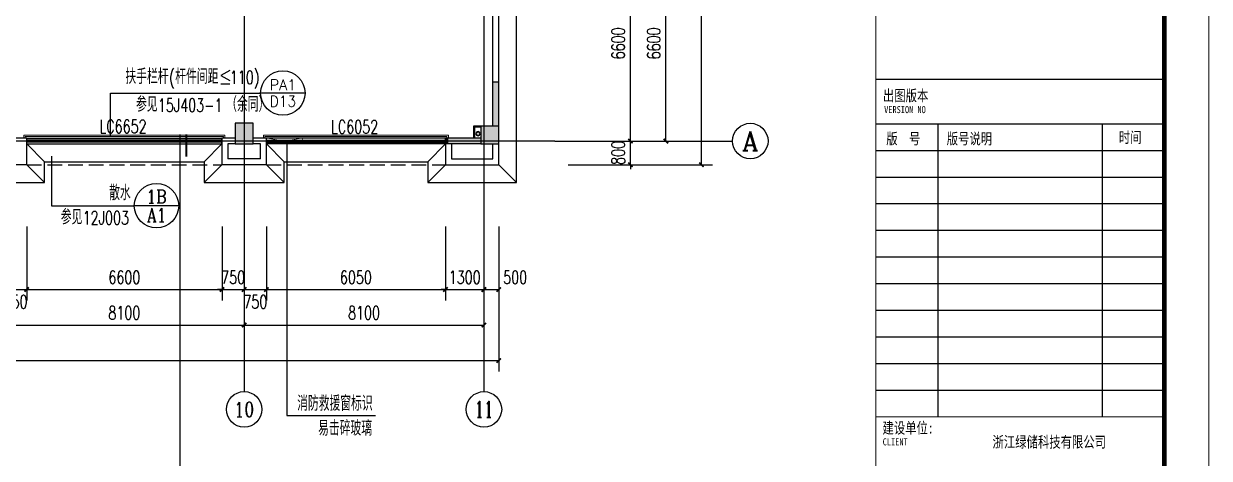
# Model space of a CAD drawing. Extents: x 1738711 to 2346805, y 1189731 to 2516152.
# Drawn here: x 1983942 to 2024002, y 1576204 to 1590890 of the extents above; entities that cross this region are included whole.
import ezdxf
from ezdxf.enums import TextEntityAlignment as Align

# ---------------------------------------------------------------- set-up
doc = ezdxf.new("R2010")
doc.units = 0
doc.header["$LTSCALE"] = 1000
doc.header["$MEASUREMENT"] = 0
doc.linetypes.add('DASH', pattern=[0.35, 0.25, -0.1])
doc.linetypes.add('复件 140224通州运河二期售楼部条件图_t3$0$X-ME SHAFT SH$0$X-B2$0$WATER_LINE', pattern=[0])
doc.layers.add('_0', color=7, linetype='Continuous', lineweight=25)
doc.layers.add('栏杆', color=6, linetype='Continuous', lineweight=15)
for name, color, linetype in [('_line1', 151, 'Continuous'), ('A-Detl-Thin', 1, 'Continuous'), ('AXIS', 3, 'Continuous'), ('AXIS_TEXT', 7, 'Continuous'), ('COLUMN', 9, 'Continuous'), ('DIM_IDEN', 3, 'Continuous'), ('DIM_LEAD', 3, 'Continuous'), ('DOTE', 1, 'Continuous'), ('PUB_DIM', 3, 'Continuous'), ('PUB_HATCH', 8, 'Continuous'), ('PUB_TEXT', 7, 'Continuous'), ('TK', 4, 'Continuous'), ('WALL', 40, 'Continuous'), ('WINDOW', 144, 'Continuous'), ('WINDOW_TEXT', 7, 'Continuous'), ('YS', 6, 'Continuous'), ('看线', 8, 'Continuous'), ('面层', 6, 'Continuous')]:
    doc.layers.add(name, color=color, linetype=linetype)
doc.styles.add('_TCH_AXIS', font='COMPLEX', dxfattribs={"bigfont": 'GBCBIG'})
doc.styles.add('_TCH_DIM', font='SIMPLEX', dxfattribs={"bigfont": 'GBCBIG'})
doc.styles.add('_TCH_DIM_T3', font='SIMPLEX', dxfattribs={"width": 0.705882, "bigfont": 'GBCBIG'})
doc.styles.add('_TCH_LABEL', font='COMPLEX', dxfattribs={"bigfont": 'GBCBIG'})
doc.styles.add('_TCH_WINDOW', font='SIMPLEX', dxfattribs={"height": 3.5, "bigfont": 'GBCBIG'})
doc.styles.add('COMPLEX', font='COMPLEX')
doc.styles.add('宋体', font='SIMSUN.TTF', dxfattribs={"width": 0.75})
doc.dimstyles.new('_TCH_ARCH&&150', dxfattribs={"dimtxt": 446.25, "dimasz": 150, "dimexe": 375, "dimexo": 450, "dimgap": 189.375, "dimtad": 1, "dimdec": 0, "dimzin": 0, "dimdsep": 46, "dimtxsty": '_TCH_DIM_T3', "dimblk": 'ARCHTICK', "dimcen": 0.09, "dimclrt": 7, "dimazin": 2, "dimtfac": 1, "dimtdec": 0, "dimtix": 1, "dimtmove": 2, "dimatfit": 3, "dimfxl": 1, "dimtolj": 1, "dimtzin": 0, "dimarcsym": 0})

# ---------------------------------------------------------------- blocks, each defined once
blk = doc.blocks.new('A$C68B42598')
at = {"layer": 'YS'}
for radius in [70, 60]:
    blk.add_circle((70, 70), radius, dxfattribs=at)
blk = doc.blocks.new('hreahaerheh')
at = {"layer": 'YS', "xscale": -1}
blk.add_blockref('A$C68B42598', (1989755, 1888439), dxfattribs=at)
blk = doc.blocks.new('jtrsjhtrh')
at = {"layer": 'A-Detl-Thin', "const_width": 20}
blk.add_lwpolyline([(397699, 368025), (397899, 368025), (397899, 366825), (397699, 366825)], close=True, dxfattribs=at)
for points in [[(397899, 366825), (397699, 368025)], [(397699, 366825), (397899, 368025)]]:
    blk.add_lwpolyline(points, dxfattribs=at)
blk = doc.blocks.new('hjashrtahreahe')
at = {"layer": 'TK', "color": 7}
for p, q in [((78001, 23200), (78001, 16600)), ((81701, 23200), (81701, 16600))]:
    blk.add_line(p, q, dxfattribs=at)
at = {"layer": 'TK', "color": 7, "const_width": 25}
for points in [[(0, 59400), (84100, 59400), (84100, 0), (0, 0)], [(76600, 24200), (83100, 24200), (83100, 16600), (76600, 16600)], [(76600, 16600), (83100, 16600), (83100, 11800), (76600, 11800)]]:
    blk.add_lwpolyline(points, close=True, dxfattribs=at)
at = {"layer": 'TK', "color": 3, "const_width": 100}
blk.add_lwpolyline([(2500, 1000), (2500, 58400), (83100, 58400), (83100, 1000)], close=True, dxfattribs=at)
at = {"layer": 'TK', "color": 7, "const_width": 25}
for points in [[(76600, 58400), (76600, 1000)], [(76600, 16600), (83100, 16600)]]:
    blk.add_lwpolyline(points, dxfattribs=at)
at = {"layer": 'TK', "color": 7}
for points in [[(76600, 23200), (83100, 23200)], [(76600, 22600), (83100, 22600)], [(76600, 22000), (83100, 22000)], [(76600, 21400), (83100, 21400)], [(76600, 20800), (83100, 20800)], [(76600, 20200), (83100, 20200)], [(76600, 19600), (83100, 19600)], [(76600, 19000), (83100, 19000)], [(76600, 18400), (83100, 18400)], [(76600, 17800), (83100, 17800)], [(76600, 17200), (83100, 17200)]]:
    blk.add_lwpolyline(points, dxfattribs=at)
at = {"layer": 'TK', "color": 7, "style": '宋体', "width": 0.75}
for s, height, p in [('出图版本', 250, (76761, 23712)), ('VERSION NO', 160, (76788, 23439)), ('版  号', 250, (76837, 22739)), ('版号说明', 250, (78198, 22739)), ('时间', 250, (82075, 22769)), ('建设单位:', 250, (76751, 16222)), ('CLIENT', 160, (76755, 15954))]:
    blk.add_text(s, height=height, dxfattribs=at).set_placement(p)
at = {"layer": 'TK', "style": '宋体', "width": 0.75}
for tag, height, p in [('项目负责人', 350, (6003, 57089)), ('专业负责人', 350, (6003, 56224)), ('设计人', 350, (6003, 55419)), ('版号1', 250, (77304, 22193)), ('时间1', 250, (82405, 22193)), ('版号2', 250, (77304, 21593)), ('时间2', 250, (82405, 21593)), ('版号3', 250, (77304, 20993)), ('时间3', 250, (82405, 20993)), ('建筑会签', 0.0001, (78978, 2403)), ('电气会签', 0.0001, (82128, 2403)), ('结构会签', 0.0001, (78978, 1803)), ('暖通会签', 0.0001, (82128, 1803)), ('给排水会签', 0.0001, (78978, 1250)), ('智能化会签', 0.0001, (82128, 1250))]:
    blk.add_attdef(tag, text='', height=height, dxfattribs=at).set_placement(p, align=Align.CENTER)
for tag, p in [('合作设计单位', (80816, 48986)), ('版号说明1', (79854, 22318)), ('版号说明2', (79854, 21718)), ('版号说明3', (79854, 21118)), ('浙江绿储科技有限公司', (80545, 16036)), ('百兆瓦级集中式熔盐储能关键', (80545, 14953)), ('设备研发及制造基地项目', (80545, 14603)), ('1#研发楼', (80545, 13636)), ('图名', (80545, 12436)), ('工程编号', (78978, 11461)), ('子项编号', (82128, 11461)), ('建筑', (78978, 10711)), ('图号', (82128, 10711)), ('施工图', (78978, 9961)), ('2023.03', (82128, 9961)), ('审定', (79353, 8461)), ('审核', (79353, 7711)), ('工程负责', (79353, 6961)), ('专业负责', (79353, 6211)), ('设计', (79353, 5461)), ('制图', (79353, 4711)), ('校对', (79353, 3961))]:
    blk.add_attdef(tag, text='', height=250, dxfattribs=at).set_placement(p, align=Align.MIDDLE_CENTER)
blk = doc.blocks.new('_ArchTick')
at = {"color": 0, "linetype": 'ByBlock', "const_width": 0.4}
blk.add_lwpolyline([(-0.5, -0.5), (0.5, 0.5)], dxfattribs=at)
blk = doc.blocks.new('*D2453')
at = {"layer": 'Defpoints', "color": 0, "transparency": 16777216}
for p in [(2002208, 1586925), (2004442, 1586925), (2002208, 1586125)]:
    blk.add_point(p, dxfattribs=at)
at = {"layer": 'PUB_DIM', "color": 0, "lineweight": -2, "transparency": 16777216}
for p, q in [((2002658, 1586925), (2004817, 1586925)), ((2004442, 1586925), (2004442, 1587075)), ((2004442, 1586125), (2004442, 1586925)), ((2002658, 1586125), (2004817, 1586125)), ((2004442, 1586125), (2004442, 1585975))]:
    blk.add_line(p, q, dxfattribs=at)
at = {"layer": 'PUB_DIM', "color": 0, "lineweight": -2, "transparency": 16777216, "xscale": 150, "yscale": 150, "zscale": 150}
for p, rotation in [((2004442, 1586925), 270), ((2004442, 1586125), 90)]:
    blk.add_blockref('_ArchTick', p, dxfattribs=dict(at, rotation=rotation))
at = {"layer": 'PUB_DIM', "color": 7, "transparency": 16777216, "insert": (2004029, 1586525), "char_height": 446.2, "attachment_point": 5, "rotation": 90, "style": '_TCH_DIM_T3'}
blk.add_mtext('\\A1;800', dxfattribs=at)
blk = doc.blocks.new('*D2454')
at = {"layer": 'Defpoints', "color": 0, "transparency": 16777216}
for p in [(2002208, 1593525), (2004442, 1593525), (2002208, 1586925)]:
    blk.add_point(p, dxfattribs=at)
at = {"layer": 'PUB_DIM', "color": 0, "lineweight": -2, "transparency": 16777216}
for p, q in [((2002658, 1593525), (2004817, 1593525)), ((2004442, 1586925), (2004442, 1593525)), ((2002658, 1586925), (2004817, 1586925))]:
    blk.add_line(p, q, dxfattribs=at)
at = {"layer": 'PUB_DIM', "color": 0, "lineweight": -2, "transparency": 16777216, "xscale": 150, "yscale": 150, "zscale": 150}
for p, rotation in [((2004442, 1593525), 90), ((2004442, 1586925), 270)]:
    blk.add_blockref('_ArchTick', p, dxfattribs=dict(at, rotation=rotation))
at = {"layer": 'PUB_DIM', "color": 7, "transparency": 16777216, "insert": (2004029, 1590225), "char_height": 446.2, "attachment_point": 5, "rotation": 90, "style": '_TCH_DIM_T3'}
blk.add_mtext('\\A1;6600', dxfattribs=at)
blk = doc.blocks.new('*D2493')
at = {"layer": 'Defpoints', "color": 0, "transparency": 16777216}
for p in [(1983292, 1584485), (1984042, 1584485), (1984042, 1581907)]:
    blk.add_point(p, dxfattribs=at)
at = {"layer": 'PUB_DIM', "color": 0, "lineweight": -2, "transparency": 16777216}
for p, q in [((1983292, 1584035), (1983292, 1581532)), ((1984042, 1584035), (1984042, 1581532)), ((1983292, 1581907), (1984042, 1581907))]:
    blk.add_line(p, q, dxfattribs=at)
at = {"layer": 'PUB_DIM', "color": 0, "lineweight": -2, "transparency": 16777216, "xscale": 150, "yscale": 150, "zscale": 150, "rotation": 180}
blk.add_blockref('_ArchTick', (1983292, 1581907), dxfattribs=at)
at = {"layer": 'PUB_DIM', "color": 0, "lineweight": -2, "transparency": 16777216, "xscale": 150, "yscale": 150, "zscale": 150}
blk.add_blockref('_ArchTick', (1984042, 1581907), dxfattribs=at)
at = {"layer": 'PUB_DIM', "color": 7, "transparency": 16777216, "insert": (1983667, 1581495), "char_height": 446.2, "attachment_point": 5, "style": '_TCH_DIM_T3'}
blk.add_mtext('\\A1;750', dxfattribs=at)
blk = doc.blocks.new('*D2494')
at = {"layer": 'Defpoints', "color": 0, "transparency": 16777216}
for p in [(1984042, 1584485), (1990642, 1584485), (1990642, 1581907)]:
    blk.add_point(p, dxfattribs=at)
at = {"layer": 'PUB_DIM', "color": 0, "lineweight": -2, "transparency": 16777216}
for p, q in [((1984042, 1584035), (1984042, 1581532)), ((1990642, 1584035), (1990642, 1581532)), ((1984042, 1581907), (1990642, 1581907))]:
    blk.add_line(p, q, dxfattribs=at)
at = {"layer": 'PUB_DIM', "color": 0, "lineweight": -2, "transparency": 16777216, "xscale": 150, "yscale": 150, "zscale": 150, "rotation": 180}
blk.add_blockref('_ArchTick', (1984042, 1581907), dxfattribs=at)
at = {"layer": 'PUB_DIM', "color": 0, "lineweight": -2, "transparency": 16777216, "xscale": 150, "yscale": 150, "zscale": 150}
blk.add_blockref('_ArchTick', (1990642, 1581907), dxfattribs=at)
at = {"layer": 'PUB_DIM', "color": 7, "transparency": 16777216, "insert": (1987342, 1582320), "char_height": 446.2, "attachment_point": 5, "style": '_TCH_DIM_T3'}
blk.add_mtext('\\A1;6600', dxfattribs=at)
blk = doc.blocks.new('*D2495')
at = {"layer": 'Defpoints', "color": 0, "transparency": 16777216}
for p in [(1990642, 1584485), (1991392, 1584485), (1991392, 1581907)]:
    blk.add_point(p, dxfattribs=at)
at = {"layer": 'PUB_DIM', "color": 0, "lineweight": -2, "transparency": 16777216}
for p, q in [((1990642, 1584035), (1990642, 1581532)), ((1991392, 1584035), (1991392, 1581532)), ((1990642, 1581907), (1990492, 1581907)), ((1990642, 1581907), (1991392, 1581907)), ((1991392, 1581907), (1991542, 1581907))]:
    blk.add_line(p, q, dxfattribs=at)
at = {"layer": 'PUB_DIM', "color": 0, "lineweight": -2, "transparency": 16777216, "xscale": 150, "yscale": 150, "zscale": 150}
blk.add_blockref('_ArchTick', (1990642, 1581907), dxfattribs=at)
at = {"layer": 'PUB_DIM', "color": 0, "lineweight": -2, "transparency": 16777216, "xscale": 150, "yscale": 150, "zscale": 150, "rotation": 180}
blk.add_blockref('_ArchTick', (1991392, 1581907), dxfattribs=at)
at = {"layer": 'PUB_DIM', "color": 7, "transparency": 16777216, "insert": (1991017, 1582320), "char_height": 446.2, "attachment_point": 5, "style": '_TCH_DIM_T3'}
blk.add_mtext('\\A1;750', dxfattribs=at)
blk = doc.blocks.new('*D2496')
at = {"layer": 'Defpoints', "color": 0, "transparency": 16777216}
for p in [(1991392, 1584485), (1992142, 1584485), (1992142, 1581907)]:
    blk.add_point(p, dxfattribs=at)
at = {"layer": 'PUB_DIM', "color": 0, "lineweight": -2, "transparency": 16777216}
for p, q in [((1991392, 1584035), (1991392, 1581532)), ((1992142, 1584035), (1992142, 1581532)), ((1991392, 1581907), (1992142, 1581907))]:
    blk.add_line(p, q, dxfattribs=at)
at = {"layer": 'PUB_DIM', "color": 0, "lineweight": -2, "transparency": 16777216, "xscale": 150, "yscale": 150, "zscale": 150, "rotation": 180}
blk.add_blockref('_ArchTick', (1991392, 1581907), dxfattribs=at)
at = {"layer": 'PUB_DIM', "color": 0, "lineweight": -2, "transparency": 16777216, "xscale": 150, "yscale": 150, "zscale": 150}
blk.add_blockref('_ArchTick', (1992142, 1581907), dxfattribs=at)
at = {"layer": 'PUB_DIM', "color": 7, "transparency": 16777216, "insert": (1991767, 1581495), "char_height": 446.2, "attachment_point": 5, "style": '_TCH_DIM_T3'}
blk.add_mtext('\\A1;750', dxfattribs=at)
blk = doc.blocks.new('*D2497')
at = {"layer": 'Defpoints', "color": 0, "transparency": 16777216}
for p in [(1992142, 1584485), (1998192, 1584485), (1998192, 1581907)]:
    blk.add_point(p, dxfattribs=at)
at = {"layer": 'PUB_DIM', "color": 0, "lineweight": -2, "transparency": 16777216}
for p, q in [((1992142, 1584035), (1992142, 1581532)), ((1998192, 1584035), (1998192, 1581532)), ((1992142, 1581907), (1998192, 1581907))]:
    blk.add_line(p, q, dxfattribs=at)
at = {"layer": 'PUB_DIM', "color": 0, "lineweight": -2, "transparency": 16777216, "xscale": 150, "yscale": 150, "zscale": 150, "rotation": 180}
blk.add_blockref('_ArchTick', (1992142, 1581907), dxfattribs=at)
at = {"layer": 'PUB_DIM', "color": 0, "lineweight": -2, "transparency": 16777216, "xscale": 150, "yscale": 150, "zscale": 150}
blk.add_blockref('_ArchTick', (1998192, 1581907), dxfattribs=at)
at = {"layer": 'PUB_DIM', "color": 7, "transparency": 16777216, "insert": (1995167, 1582320), "char_height": 446.2, "attachment_point": 5, "style": '_TCH_DIM_T3'}
blk.add_mtext('\\A1;6050', dxfattribs=at)
blk = doc.blocks.new('*D2498')
at = {"layer": 'Defpoints', "color": 0, "transparency": 16777216}
for p in [(1998192, 1584485), (1999492, 1584485), (1999492, 1581907)]:
    blk.add_point(p, dxfattribs=at)
at = {"layer": 'PUB_DIM', "color": 0, "lineweight": -2, "transparency": 16777216}
for p, q in [((1998192, 1584035), (1998192, 1581532)), ((1999492, 1584035), (1999492, 1581532)), ((1998192, 1581907), (1998042, 1581907)), ((1998192, 1581907), (1999492, 1581907)), ((1999492, 1581907), (1999642, 1581907))]:
    blk.add_line(p, q, dxfattribs=at)
at = {"layer": 'PUB_DIM', "color": 0, "lineweight": -2, "transparency": 16777216, "xscale": 150, "yscale": 150, "zscale": 150}
blk.add_blockref('_ArchTick', (1998192, 1581907), dxfattribs=at)
at = {"layer": 'PUB_DIM', "color": 0, "lineweight": -2, "transparency": 16777216, "xscale": 150, "yscale": 150, "zscale": 150, "rotation": 180}
blk.add_blockref('_ArchTick', (1999492, 1581907), dxfattribs=at)
at = {"layer": 'PUB_DIM', "color": 7, "transparency": 16777216, "insert": (1998842, 1582320), "char_height": 446.2, "attachment_point": 5, "style": '_TCH_DIM_T3'}
blk.add_mtext('\\A1;1300', dxfattribs=at)
blk = doc.blocks.new('*D2499')
at = {"layer": 'Defpoints', "color": 0, "transparency": 16777216}
for p in [(1999492, 1584485), (1999992, 1584485), (1999992, 1581907)]:
    blk.add_point(p, dxfattribs=at)
at = {"layer": 'PUB_DIM', "color": 0, "lineweight": -2, "transparency": 16777216}
for p, q in [((1999492, 1584035), (1999492, 1581532)), ((1999992, 1584035), (1999992, 1581532)), ((1999492, 1581907), (1999992, 1581907))]:
    blk.add_line(p, q, dxfattribs=at)
at = {"layer": 'PUB_DIM', "color": 0, "lineweight": -2, "transparency": 16777216, "xscale": 150, "yscale": 150, "zscale": 150, "rotation": 180}
blk.add_blockref('_ArchTick', (1999492, 1581907), dxfattribs=at)
at = {"layer": 'PUB_DIM', "color": 0, "lineweight": -2, "transparency": 16777216, "xscale": 150, "yscale": 150, "zscale": 150}
blk.add_blockref('_ArchTick', (1999992, 1581907), dxfattribs=at)
at = {"layer": 'PUB_DIM', "color": 7, "transparency": 16777216, "insert": (2000547, 1582320), "char_height": 446.2, "attachment_point": 5, "style": '_TCH_DIM_T3'}
blk.add_mtext('\\A1;500', dxfattribs=at)
blk = doc.blocks.new('*D2511')
at = {"layer": 'AXIS', "color": 0, "lineweight": -2, "transparency": 16777216}
for p, q in [((2002342, 1593525), (2006017, 1593525)), ((2005642, 1586925), (2005642, 1593525)), ((2002342, 1586925), (2006017, 1586925))]:
    blk.add_line(p, q, dxfattribs=at)
at = {"layer": 'Defpoints', "color": 0, "transparency": 16777216}
for p in [(2001892, 1593525), (2005642, 1593525), (2001892, 1586925)]:
    blk.add_point(p, dxfattribs=at)
at = {"layer": 'AXIS', "color": 0, "lineweight": -2, "transparency": 16777216, "xscale": 150, "yscale": 150, "zscale": 150}
for p, rotation in [((2005642, 1593525), 90), ((2005642, 1586925), 270)]:
    blk.add_blockref('_ArchTick', p, dxfattribs=dict(at, rotation=rotation))
at = {"layer": 'AXIS', "color": 7, "transparency": 16777216, "insert": (2005229, 1590225), "char_height": 446.2, "attachment_point": 5, "rotation": 90, "style": '_TCH_DIM_T3'}
blk.add_mtext('\\A1;6600', dxfattribs=at)
blk = doc.blocks.new('*D2515')
at = {"layer": 'AXIS', "color": 0, "lineweight": -2, "transparency": 16777216}
for p, q in [((2002342, 1610525), (2007217, 1610525)), ((2006842, 1586125), (2006842, 1610525)), ((2002342, 1586125), (2007217, 1586125))]:
    blk.add_line(p, q, dxfattribs=at)
at = {"layer": 'Defpoints', "color": 0, "transparency": 16777216}
for p in [(2001892, 1610525), (2006842, 1610525), (2001892, 1586125)]:
    blk.add_point(p, dxfattribs=at)
at = {"layer": 'AXIS', "color": 0, "lineweight": -2, "transparency": 16777216, "xscale": 150, "yscale": 150, "zscale": 150}
for p, rotation in [((2006842, 1610525), 90), ((2006842, 1586125), 270)]:
    blk.add_blockref('_ArchTick', p, dxfattribs=dict(at, rotation=rotation))
at = {"layer": 'AXIS', "color": 7, "transparency": 16777216, "insert": (2006429, 1598325), "char_height": 446.2, "attachment_point": 5, "rotation": 90, "style": '_TCH_DIM_T3'}
blk.add_mtext('\\A1;24400', dxfattribs=at)
blk = doc.blocks.new('*D2530')
at = {"layer": 'AXIS', "color": 0, "lineweight": -2, "transparency": 16777216}
for p, q in [((1983292, 1584007), (1983292, 1580332)), ((1991392, 1584007), (1991392, 1580332)), ((1983292, 1580707), (1991392, 1580707))]:
    blk.add_line(p, q, dxfattribs=at)
at = {"layer": 'Defpoints', "color": 0, "transparency": 16777216}
for p in [(1983292, 1584457), (1991392, 1584457), (1991392, 1580707)]:
    blk.add_point(p, dxfattribs=at)
at = {"layer": 'AXIS', "color": 0, "lineweight": -2, "transparency": 16777216, "xscale": 150, "yscale": 150, "zscale": 150, "rotation": 180}
blk.add_blockref('_ArchTick', (1983292, 1580707), dxfattribs=at)
at = {"layer": 'AXIS', "color": 0, "lineweight": -2, "transparency": 16777216, "xscale": 150, "yscale": 150, "zscale": 150}
blk.add_blockref('_ArchTick', (1991392, 1580707), dxfattribs=at)
at = {"layer": 'AXIS', "color": 7, "transparency": 16777216, "insert": (1987342, 1581120), "char_height": 446.2, "attachment_point": 5, "style": '_TCH_DIM_T3'}
blk.add_mtext('\\A1;8100', dxfattribs=at)
blk = doc.blocks.new('*D2531')
at = {"layer": 'AXIS', "color": 0, "lineweight": -2, "transparency": 16777216}
for p, q in [((1991392, 1584007), (1991392, 1580332)), ((1999492, 1584007), (1999492, 1580332)), ((1991392, 1580707), (1999492, 1580707))]:
    blk.add_line(p, q, dxfattribs=at)
at = {"layer": 'Defpoints', "color": 0, "transparency": 16777216}
for p in [(1991392, 1584457), (1999492, 1584457), (1999492, 1580707)]:
    blk.add_point(p, dxfattribs=at)
at = {"layer": 'AXIS', "color": 0, "lineweight": -2, "transparency": 16777216, "xscale": 150, "yscale": 150, "zscale": 150, "rotation": 180}
blk.add_blockref('_ArchTick', (1991392, 1580707), dxfattribs=at)
at = {"layer": 'AXIS', "color": 0, "lineweight": -2, "transparency": 16777216, "xscale": 150, "yscale": 150, "zscale": 150}
blk.add_blockref('_ArchTick', (1999492, 1580707), dxfattribs=at)
at = {"layer": 'AXIS', "color": 7, "transparency": 16777216, "insert": (1995442, 1581120), "char_height": 446.2, "attachment_point": 5, "style": '_TCH_DIM_T3'}
blk.add_mtext('\\A1;8100', dxfattribs=at)
blk = doc.blocks.new('*D2532')
at = {"layer": 'AXIS', "color": 0, "lineweight": -2, "transparency": 16777216}
for p, q in [((1921292, 1584007), (1921292, 1579132)), ((1999992, 1584007), (1999992, 1579132)), ((1921292, 1579507), (1999992, 1579507))]:
    blk.add_line(p, q, dxfattribs=at)
at = {"layer": 'Defpoints', "color": 0, "transparency": 16777216}
for p in [(1921292, 1584457), (1999992, 1584457), (1999992, 1579507)]:
    blk.add_point(p, dxfattribs=at)
at = {"layer": 'AXIS', "color": 0, "lineweight": -2, "transparency": 16777216, "xscale": 150, "yscale": 150, "zscale": 150, "rotation": 180}
blk.add_blockref('_ArchTick', (1921292, 1579507), dxfattribs=at)
at = {"layer": 'AXIS', "color": 0, "lineweight": -2, "transparency": 16777216, "xscale": 150, "yscale": 150, "zscale": 150}
blk.add_blockref('_ArchTick', (1999992, 1579507), dxfattribs=at)
at = {"layer": 'AXIS', "color": 7, "transparency": 16777216, "insert": (1960642, 1579920), "char_height": 446.2, "attachment_point": 5, "style": '_TCH_DIM_T3'}
blk.add_mtext('\\A1;78700', dxfattribs=at)
blk = doc.blocks.new('_FZH')
blk.add_lwpolyline([(-0.5, -0.5), (0.5, -0.5), (0.5, 0.5), (-0.5, 0.5)], close=True)
at = {"layer": 'PUB_HATCH'}
blk.add_solid([(-0.5, -0.5), (0.5, -0.5), (-0.5, 0.5), (0.5, 0.5)], dxfattribs=at)
blk = doc.blocks.new('$TCHSYS$WIN2D')
for p, q in [((-0.5, 0.5), (0.5, 0.5)), ((-0.5, 0.5), (-0.5, -0.5)), ((0.5, 0.5), (0.5, -0.5)), ((0.5, 0.1667), (-0.5, 0.1667)), ((0.5, -0.1667), (-0.5, -0.1667)), ((-0.5, -0.5), (0.5, -0.5))]:
    blk.add_line(p, q)
blk = doc.blocks.new('_AXISO')
blk.add_circle((0, 0), 0.5)
at = {"layer": 'AXIS_TEXT', "style": 'COMPLEX', "width": 1.041667}
blk.add_attdef('A', text='', height=0.56, dxfattribs=at).set_placement((-0.25, -0.28), (0.25, -0.28), align=Align.FIT)

msp = doc.modelspace()

# ---------------------------------------------------------------- hatches: boundary and pattern name
at = {"layer": 'PUB_HATCH', "linetype": '复件 140224通州运河二期售楼部条件图_t3$0$X-ME SHAFT SH$0$X-B2$0$WATER_LINE'}
for points in [[(1999791.9, 1587425.4), (1999991.9, 1587425.4), (1999991.9, 1586925.4), (1999991.9, 1588925.4), (1999791.9, 1588925.4)], [(1998291.9, 1586825.4), (1998291.9, 1587025.4), (1998191.9, 1587025.4), (1998191.9, 1586825.4)], [(1999391.9, 1586825.4), (1999391.9, 1587025.4), (1998291.9, 1587025.4), (1998291.9, 1586825.4)]]:
    msp.add_hatch(color=256, dxfattribs=at).paths.add_polyline_path(points)

# ---------------------------------------------------------------- linework, layer by layer
at = {"layer": '_line1'}
for p, q in [((1984641.9, 1586225.4), (1984041.9, 1586825.4)), ((1990041.9, 1586225.4), (1990641.9, 1586825.4)), ((1992741.9, 1586225.4), (1992141.9, 1586825.4)), ((1997591.9, 1586225.4), (1998191.9, 1586825.4)), ((1984641.9, 1585525.4), (1984041.9, 1586125.4)), ((1990041.9, 1585525.4), (1990641.9, 1586125.4)), ((1992741.9, 1585525.4), (1992141.9, 1586125.4)), ((1997591.9, 1585525.4), (1998191.9, 1586125.4)), ((2000591.9, 1585525.4), (1999991.9, 1586125.4))]:
    msp.add_line(p, q, dxfattribs=at)
msp.add_lwpolyline([(1975491.9, 1586225.4), (1976791.9, 1586225.4), (1976791.9, 1585825.4), (1978991.9, 1585825.4), (1978991.9, 1586225.4), (1981941.9, 1586225.4), (1981941.9, 1585525.4), (1984641.9, 1585525.4), (1984641.9, 1586225.4), (1990041.9, 1586225.4), (1990041.9, 1585525.4), (1992741.9, 1585525.4), (1992741.9, 1586225.4), (1997591.9, 1586225.4), (1997591.9, 1585525.4), (2000591.9, 1585525.4), (2000591.9, 1595525.4)], dxfattribs=at)
at = {"layer": 'AXIS'}
for p, q in [((2001891.9, 1586925.4), (2007891.9, 1586925.4)), ((1991391.9, 1584457.1), (1991391.9, 1578457.1)), ((1999491.9, 1584457.1), (1999491.9, 1578457.1))]:
    msp.add_line(p, q, dxfattribs=at)
at = {"layer": 'DIM_IDEN'}
for p, q in [((1986873.3, 1588547.8), (1991948.4, 1588547.8)), ((1986873.3, 1587103.3), (1986873.3, 1588547.8)), ((1993448.4, 1588547.8), (1991948.4, 1588547.8)), ((1989212.9, 1587147.2), (1989212.9, 1574834.1)), ((1984884.3, 1586410.3), (1984884.3, 1584739.7)), ((1984884.3, 1584739.7), (1987679.5, 1584739.7)), ((1989179.5, 1584739.7), (1987679.5, 1584739.7))]:
    msp.add_line(p, q, dxfattribs=at)
at = {"layer": 'DIM_IDEN', "const_width": 75}
msp.add_lwpolyline([(1989437.9, 1587147.2), (1989437.9, 1586397.2)], dxfattribs=at)
at = {"layer": 'DIM_IDEN'}
for points in [[(1986873.3, 1587103.3, 1), (1986873.3, 1587103.3, 1)], [(1984884.3, 1586410.3, 1), (1984884.3, 1586410.3, 1)]]:
    msp.add_lwpolyline(points, format="xyb", close=True, dxfattribs=at)
for centre in [(1992698.4, 1588547.8), (1988429.5, 1584739.7)]:
    msp.add_circle(centre, 750, dxfattribs=at)
at = {"layer": 'DIM_LEAD'}
for p, q in [((1992834.3, 1586930.4), (1992834.3, 1577651.7)), ((1992834.3, 1577651.7), (1995829.4, 1577651.7))]:
    msp.add_line(p, q, dxfattribs=at)
at = {"layer": 'DOTE'}
for p, q in [((1991391.9, 1622149.3), (1991391.9, 1584457.1)), ((1999491.9, 1622149.3), (1999491.9, 1584457.1)), ((2001891.9, 1586925.4), (1919991.9, 1586925.4))]:
    msp.add_line(p, q, dxfattribs=at)
at = {"layer": 'WALL', "linetype": '复件 140224通州运河二期售楼部条件图_t3$0$X-ME SHAFT SH$0$X-B2$0$WATER_LINE'}
for p, q in [((1999791.9, 1588925.4), (1999791.9, 1593225.4)), ((1999991.9, 1588925.4), (1999991.9, 1593525.4)), ((1999791.9, 1587425.4), (1999791.9, 1588925.4)), ((1999791.9, 1588925.4), (1999991.9, 1588925.4)), ((1999991.9, 1587425.4), (1999991.9, 1588925.4)), ((1983941.9, 1587025.4), (1983591.9, 1587025.4)), ((1984041.9, 1587025.4), (1983941.9, 1587025.4)), ((1984041.9, 1586825.4), (1984041.9, 1587025.4)), ((1984041.9, 1586125.4), (1984041.9, 1586825.4)), ((1990741.9, 1587025.4), (1990641.9, 1587025.4)), ((1990641.9, 1587025.4), (1990641.9, 1586825.4)), ((1990641.9, 1586825.4), (1990641.9, 1586125.4)), ((1991091.9, 1587025.4), (1990741.9, 1587025.4)), ((1991091.9, 1586825.4), (1990841.9, 1586825.4)), ((1990841.9, 1586825.4), (1990841.9, 1586325.4)), ((1992041.9, 1587025.4), (1991691.9, 1587025.4)), ((1991941.9, 1586825.4), (1991691.9, 1586825.4)), ((1991941.9, 1586325.4), (1991941.9, 1586825.4)), ((1992141.9, 1587025.4), (1992041.9, 1587025.4)), ((1992141.9, 1586825.4), (1992141.9, 1587025.4)), ((1992141.9, 1586125.4), (1992141.9, 1586825.4)), ((1998191.9, 1587025.4), (1998191.9, 1586825.4)), ((1998291.9, 1587025.4), (1998191.9, 1587025.4)), ((1998191.9, 1586825.4), (1998191.9, 1587025.4)), ((1998191.9, 1586825.4), (1998191.9, 1586125.4)), ((1998291.9, 1586825.4), (1998191.9, 1586825.4)), ((1999391.9, 1587025.4), (1998291.9, 1587025.4)), ((1999391.9, 1586825.4), (1998291.9, 1586825.4)), ((1998391.9, 1586825.4), (1998391.9, 1586325.4)), ((1999791.9, 1586325.4), (1999791.9, 1586825.4)), ((1999991.9, 1586125.4), (1999991.9, 1586925.4)), ((1984041.9, 1586125.4), (1982541.9, 1586125.4)), ((1992141.9, 1586125.4), (1990641.9, 1586125.4)), ((1991941.9, 1586325.4), (1990841.9, 1586325.4)), ((1998191.9, 1586125.4), (1999991.9, 1586125.4)), ((1998391.9, 1586325.4), (1999791.9, 1586325.4))]:
    msp.add_line(p, q, dxfattribs=at)
at = {"layer": '栏杆'}
for points in [[(1983941.9, 1587025.4), (1983941.9, 1587125.4), (1990741.9, 1587125.4), (1990741.9, 1587025.4)], [(1983991.9, 1587025.4), (1983991.9, 1587075.4), (1990691.9, 1587075.4), (1990691.9, 1587025.4)], [(1992041.9, 1587025.4), (1992041.9, 1587125.4), (1998291.9, 1587125.4), (1998291.9, 1587025.4)], [(1992091.9, 1587025.4), (1992091.9, 1587075.4), (1998241.9, 1587075.4), (1998241.9, 1587025.4)]]:
    msp.add_lwpolyline(points, dxfattribs=at)
at = {"layer": '看线', "linetype": 'DASH', "ltscale": 2}
for p, q in [((1984041.9, 1586125.4), (1990641.9, 1586125.4)), ((1992141.9, 1586125.4), (1998191.9, 1586125.4))]:
    msp.add_line(p, q, dxfattribs=at)
at = {"layer": '面层', "color": 144}
for points in [[(1999391.9, 1587425.4), (1999141.9, 1587425.4), (1999141.9, 1587025.4)], [(1999391.9, 1587395.4), (1999171.9, 1587395.4), (1999171.9, 1587025.4)]]:
    msp.add_lwpolyline(points, dxfattribs=at)

# ---------------------------------------------------------------- block references
ref = msp.add_blockref('hjashrtahreahe', (1897833.1, 1552709.1), dxfattribs=dict(xscale=1.5, yscale=1.5, zscale=1.5))
ref.add_attrib('建设单位_001', '浙江绿储科技有限公司', (2016677.3, 1576568.1), dxfattribs={"layer": 'TK', "height": 375, "style": '宋体', "width": 0.75})
at = {"rotation": 90}
msp.add_blockref('jtrsjhtrh', (2360177.4, 1189126.6), dxfattribs=at)
at = {"layer": '_0'}
msp.add_blockref('hreahaerheh', (9607.3, -301333.7), dxfattribs=at)
at = {"layer": 'AXIS'}
ref = msp.add_blockref('_AXISO', (2008491.9, 1586925.4), dxfattribs=dict(at, xscale=1200, yscale=1200, zscale=1200))
ref.add_attrib('A', 'A', dxfattribs={"layer": 'AXIS_TEXT', "ltscale": 0.5, "height": 637.8, "style": '_TCH_AXIS'}).set_placement((2008218.6, 1586606.5), (2008765.2, 1586606.5), align=Align.FIT)
ref = msp.add_blockref('_AXISO', (1991391.9, 1577857.1), dxfattribs=dict(at, xscale=1200, yscale=1200, zscale=1200))
ref.add_attrib('A', '10', dxfattribs={"layer": 'AXIS_TEXT', "ltscale": 0.5, "height": 492.67, "style": '_TCH_AXIS'}).set_placement((1991051.7, 1577610.7), (1991732.1, 1577610.7), align=Align.FIT)
ref = msp.add_blockref('_AXISO', (1999491.9, 1577857.1), dxfattribs=dict(at, xscale=1200, yscale=1200, zscale=1200))
ref.add_attrib('A', '11', dxfattribs={"layer": 'AXIS_TEXT', "ltscale": 0.5, "height": 553.14, "style": '_TCH_AXIS'}).set_placement((1999175.8, 1577580.5), (1999808, 1577580.5), align=Align.FIT)
at = {"layer": 'COLUMN', "linetype": '复件 140224通州运河二期售楼部条件图_t3$0$X-ME SHAFT SH$0$X-B2$0$WATER_LINE', "xscale": 600}
for p, yscale, zscale in [((1991391.9, 1587175.4), 700.0000004211906, 700.0000004211906), ((1999691.9, 1587125.4), 600, 600)]:
    msp.add_blockref('_FZH', p, dxfattribs=dict(at, yscale=yscale, zscale=zscale))
at = {"layer": 'WINDOW', "linetype": '复件 140224通州运河二期售楼部条件图_t3$0$X-ME SHAFT SH$0$X-B2$0$WATER_LINE'}
ref = msp.add_blockref('$TCHSYS$WIN2D', (1987341.9, 1586925.4), dxfattribs=dict(at, xscale=-6600, yscale=200, zscale=-6600, rotation=179.9999999999882))
ref.add_attrib('A', 'LC6652', (1986501.9, 1587193), dxfattribs={"layer": 'WINDOW_TEXT', "linetype": '复件 140224通州运河二期售楼部条件图_t3$0$X-ME SHAFT SH$0$X-B2$0$WATER_LINE', "ltscale": 0.5, "height": 446.25, "rotation": 360, "style": '_TCH_WINDOW', "width": 0.705882})
ref = msp.add_blockref('$TCHSYS$WIN2D', (1995166.9, 1586925.4), dxfattribs=dict(at, xscale=6050, yscale=200, zscale=6050, rotation=180))
ref.add_attrib('A', 'LC6052', (1994326.9, 1587180), dxfattribs={"layer": 'WINDOW_TEXT', "linetype": '复件 140224通州运河二期售楼部条件图_t3$0$X-ME SHAFT SH$0$X-B2$0$WATER_LINE', "ltscale": 0.5, "height": 446.25, "style": '_TCH_WINDOW', "width": 0.705882})

# ---------------------------------------------------------------- texts
at = {"layer": 'PUB_TEXT', "color": 7, "style": '_TCH_DIM'}
for s, p in [('扶手栏杆', (1987378.3, 1588854)), ('杆件间距≤', (1989062.8, 1588854)), ('参见', (1987736, 1587915.5)), ('（余同）', (1990783.2, 1587915.5)), ('散水', (1986829.4, 1584925.2)), ('参见', (1985194.7, 1584107.5)), ('消防救援窗标识', (1993181, 1577809.2)), ('易击碎玻璃', (1993890.3, 1576969.2))]:
    msp.add_text(s, height=506.38, dxfattribs=at).set_placement(p)
at = {"layer": 'PUB_TEXT', "color": 7, "style": '_TCH_DIM', "width": 0.705882}
for s, height, p in [('(', 446.2, (1988852.8, 1588854)), ('110)', 446.25, (1990905.9, 1588854)), ('15J403-1', 446.25, (1988473.2, 1587915.5)), ('12J003', 446.25, (1985932, 1584107.5))]:
    msp.add_text(s, height=height, dxfattribs=at).set_placement(p)
at = {"layer": 'PUB_TEXT', "color": 7, "style": '_TCH_LABEL'}
for s, height, p, p2 in [('PA1', 362.28, (1992249.9, 1588643.3), (1993146.9, 1588643.3)), ('D13', 366.2, (1992253.7, 1588086.5), (1993143.1, 1588086.5)), ('1B', 448.4, (1988087.8, 1584827.4), (1988771.1, 1584827.4)), ('A1', 457.47, (1988102.7, 1584195.2), (1988756.2, 1584195.2))]:
    msp.add_text(s, height=height, dxfattribs=at).set_placement(p, p2, align=Align.FIT)

# ---------------------------------------------------------------- dimensions: what is measured, and where the dimension line sits
at = {"layer": 'AXIS'}
for p1, p2, distance, picture, middle in [((2001891.9, 1586125.4), (2001891.9, 1610525.4), -4950, '*D2515', (2006429.4, 1598325.4)), ((2001891.9, 1586925.4), (2001891.9, 1593525.4), -3750, '*D2511', (2005229.4, 1590225.4)), ((1921292.2, 1584457.1), (1999991.9, 1584457.1), -4950, '*D2532', (1960642.1, 1579919.6)), ((1983291.9, 1584457.1), (1991391.9, 1584457.1), -3750, '*D2530', (1987341.9, 1581119.6)), ((1991391.9, 1584457.1), (1999491.9, 1584457.1), -3750, '*D2531', (1995441.9, 1581119.6))]:
    dim = msp.add_aligned_dim(p1=p1, p2=p2, distance=distance, dimstyle='_TCH_ARCH&&150', dxfattribs=at)
    dim.commit()
    dim.dimension.update_dxf_attribs({"geometry": picture, "text_midpoint": middle})
at = {"layer": 'PUB_DIM'}
for p1, p2, distance, picture, middle in [((2002207.7, 1586925.4), (2002207.7, 1593525.4), -2234.2, '*D2454', (2004029.4, 1590225.4)), ((2002207.7, 1586125.4), (2002207.7, 1586925.4), -2234.2, '*D2453', (2004029.4, 1586525.4)), ((1984041.9, 1584485.2), (1990641.9, 1584485.2), -2578.1, '*D2494', (1987341.9, 1582319.6)), ((1990641.9, 1584485.2), (1991391.9, 1584485.2), -2578.1, '*D2495', (1991016.9, 1582319.6)), ((1992141.9, 1584485.2), (1998191.9, 1584485.2), -2578.1, '*D2497', (1995166.9, 1582319.6)), ((1998191.9, 1584485.2), (1999491.9, 1584485.2), -2578.1, '*D2498', (1998841.9, 1582319.6))]:
    dim = msp.add_aligned_dim(p1=p1, p2=p2, distance=distance, dimstyle='_TCH_ARCH&&150', dxfattribs=at)
    dim.commit()
    dim.dimension.update_dxf_attribs({"geometry": picture, "text_midpoint": middle})
for base, p1, p2, picture, middle in [((1984041.9, 1581907.1), (1983291.9, 1584485.2), (1984041.9, 1584485.2), '*D2493', (1983666.9, 1581494.6)), ((1992141.9, 1581907.1), (1991391.9, 1584485.2), (1992141.9, 1584485.2), '*D2496', (1991766.9, 1581494.6)), ((1999991.9, 1581907.1), (1999491.9, 1584485.2), (1999991.9, 1584485.2), '*D2499', (2000546.9, 1582319.6))]:
    dim = msp.add_linear_dim(base=base, p1=p1, p2=p2, angle=0, dimstyle='_TCH_ARCH&&150', dxfattribs=at)
    dim.commit()
    dim.dimension.update_dxf_attribs({"geometry": picture, "text_midpoint": middle, "dimtype": 129})

doc.saveas('drawing.dxf')
